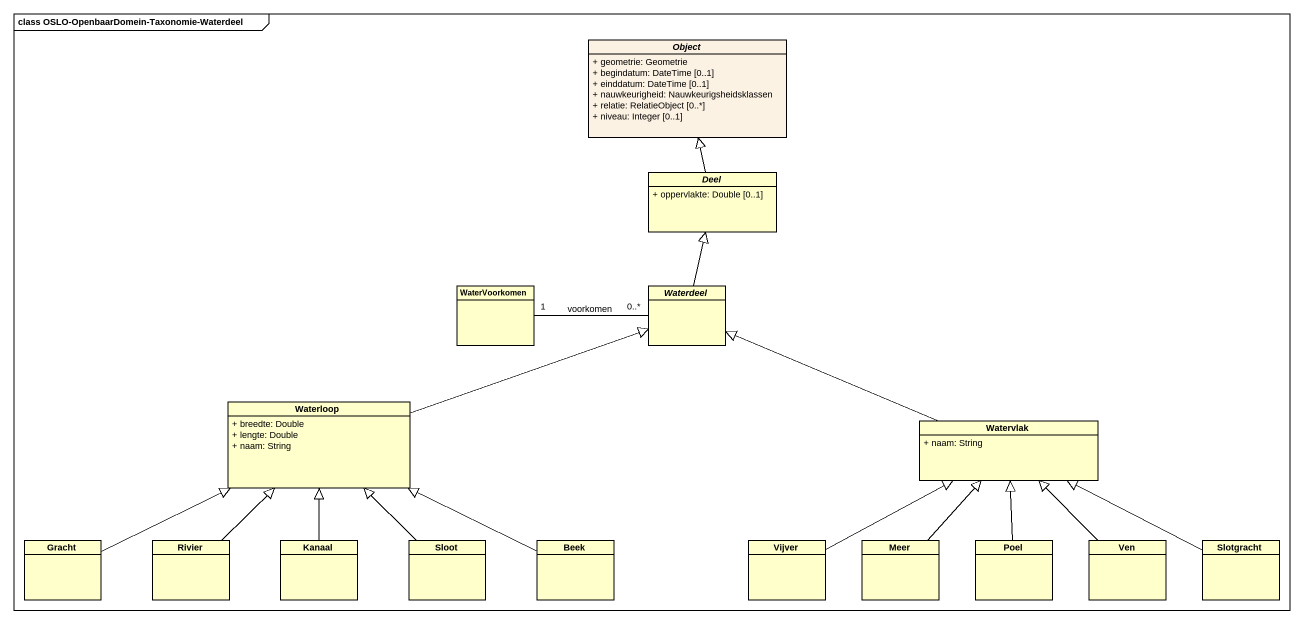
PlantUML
@startuml
mainframe class OSLO-OpenbaarDomein-Taxonomie-Waterdeel
hide circle
hide empty members
skinparam classAttributeIconSize 0
abstract class "Object" as Object_ #FCF2E3 {
  + geometrie: Geometrie
  + begindatum: DateTime [0..1]
  + einddatum: DateTime [0..1]
  + nauwkeurigheid: Nauwkeurigsheidsklassen
  + relatie: RelatieObject [0..*]
  + niveau: Integer [0..1]
}
abstract class Deel {
  + oppervlakte: Double [0..1]
}
class WaterVoorkomen
abstract class Waterdeel
class Waterloop {
  + breedte: Double
  + lengte: Double
  + naam: String
}
class Watervlak {
  + naam: String
}
class Gracht
class Rivier
class Kanaal
class Sloot
class Beek
class Vijver
class Meer
class Poel
class Ven
class Slotgracht
Deel -up-|> Object_
Waterdeel -up-|> Deel
Waterdeel "0..*" -left- "1" WaterVoorkomen : voorkomen
Waterloop -right-|> Waterdeel
Watervlak -left-|> Waterdeel
Gracht -right-|> Waterloop
Rivier -up-|> Waterloop
Kanaal -up-|> Waterloop
Sloot -up-|> Waterloop
Beek -left-|> Waterloop
Vijver -right-|> Watervlak
Meer -up-|> Watervlak
Poel -up-|> Watervlak
Ven -up-|> Watervlak
Slotgracht -left-|> Watervlak
@enduml
